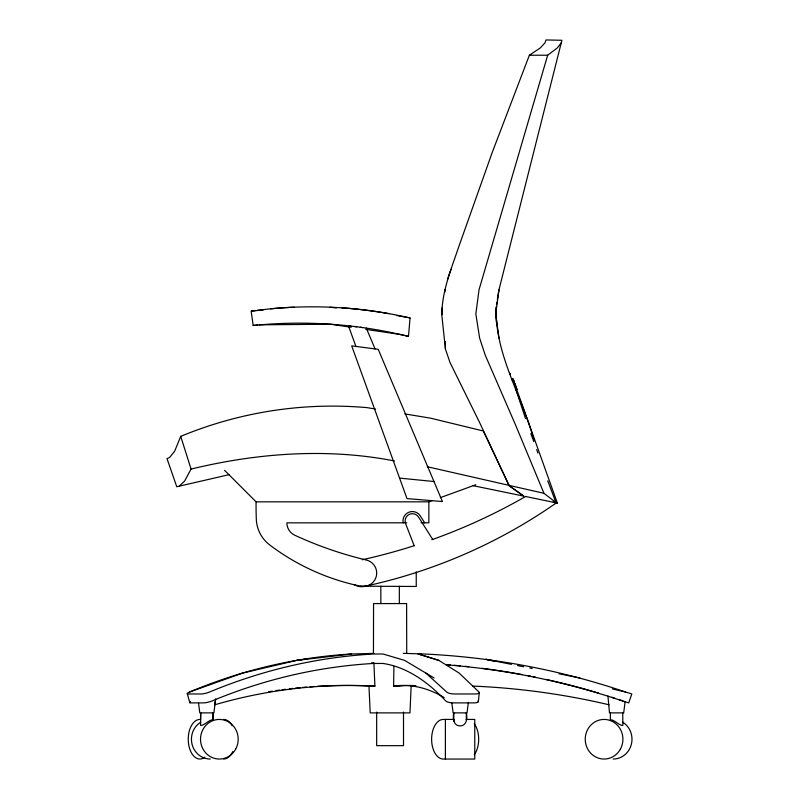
<?xml version="1.0" encoding="UTF-8"?>
<svg xmlns="http://www.w3.org/2000/svg" width="799" height="799" viewBox="0 0 799 799"><rect width="100%" height="100%" fill="white"/><g stroke="black" fill="none" stroke-linecap="round" stroke-linejoin="round"><path stroke-width="1.2" d="M213.093 719.879L213.093 712.888M373.443 653.462L373.562 603.575L406.611 603.575L406.721 653.462M466.376 712.888C467.535 718.051 466.826 725.812 460.084 725.951C453.343 725.812 452.624 718.051 453.782 712.888L453.822 719.879M466.306 719.679L466.346 712.888M444.194 697.597A726.95 224.639 -90 0 0 393.597 686.131L393.917 666.456M622.751 712.888L622.87 725.412C619.515 725.941 614.771 719.879 610.336 719.609L610.436 712.888M442.107 308.244A163.935 146.557 -90 0 0 441.777 314.696L442.107 308.244L441.777 314.696L445.423 349.013L450.067 362.646L479.31 421.922L509.183 485.742L523.754 496.119L473.208 485.692M496.219 306.996C494.451 353.907 522.077 396.014 533.912 440.029M405.522 335.68L408.489 336.399L410.037 317.992M510.171 373.572L510.112 374.112L510.012 373.123M478.341 701.712L479.28 692.793M215.091 701.492L214.731 704.798A726.95 588.114 -90 0 1 374.911 686.131L373.902 662.771A723.924 585.667 -90 0 0 371.475 662.87M215.67 698.845L213.892 712.878L199.77 712.878L198.581 703.31M468.354 702.461L467.025 712.878L453.133 712.878L451.844 703.11M441.967 310.392C443.095 288.419 451.555 268.094 458.486 247.54L492.204 152.509L529.377 55.221L540.304 47.94L544.958 42.876L546.027 39.95L561.897 40.28L498.956 289.827L495.74 313.947L498.956 338.077M496.509 304.609L496.918 302.142M497.328 299.685L498.956 289.827M561.248 42.876L557.322 47.92L547.675 55.221L479.01 289.827L475.844 313.997L479.62 338.077L485.253 355.185L515.405 424.629L543.969 493.313L556.334 502.841L553.248 502.211L555.575 502.691M453.802 721.497L454.112 720.498M375.55 409.048L366.991 407.63A392.459 387.555 -27.9 0 0 180.734 436.364L174.661 451.185L169.568 457.497L167.011 458.616L176.759 486.741L229.263 474.626M180.734 436.374L191.061 469.073L184.649 481.028L179.475 485.942M224.569 470.311L256.089 501.832L428.853 501.832L432.289 500.583M440.309 497.657L475.804 484.743M434.087 677.961L404.594 660.374L383.011 654.001L373.383 654.001A733.132 596.364 -90 0 0 209.488 692.044A6.292 1.258 -14.9 0 1 201.138 693.971L188.244 693.971A6.292 1.119 -15.8 0 1 189.513 692.044L242.516 673.098L296.709 660.374L304.649 659.245M212.993 712.888L213.093 719.609C208.659 719.879 203.915 725.941 200.559 725.412L200.679 712.888L200.609 719.679M191.061 469.073C257.418 452.983 327.23 447.77 394.556 460.973M251.435 311.091L263.171 309.982M255.92 310.481L251.166 311.121L253.163 325.473L257.847 325.023M257.558 310.272L270.611 308.813A436.564 435.495 -90 0 1 294.242 307.196A434.966 434.706 -90 0 1 318.022 306.866A434.446 434.446 0 0 1 341.732 307.835A434.946 434.696 -90 0 1 365.343 310.092A436.314 435.345 -90 0 1 388.823 313.637A438.521 436.364 90 0 1 398.871 315.565L409.348 317.832M296.709 660.374L351.61 654.001L373.982 653.372M253.163 325.473L260.264 324.813L330.476 324.224L351.2 327.25M259.505 324.883L270.611 324.044A459.515 458.386 -90 0 1 294.242 323.176A457.817 457.547 -90 0 1 318.022 323.535A457.268 457.268 0 0 1 341.732 325.133A457.797 457.527 90 0 1 365.343 327.96A459.215 458.197 90 0 1 388.823 332.014L404.464 335.43M529.377 55.221L547.675 55.221M406.761 522.816L286.871 522.846A13.663 13.663 0 0 0 294.811 535.25A383.35 383.35 0 0 0 366.032 559.959A13.393 13.393 0 0 1 376.419 575.799A13.393 13.393 0 0 1 360.579 586.186A226.956 226.956 0 0 1 269.712 544.948A33.828 33.828 0 0 1 256.319 519.29A343.041 343.041 0 0 1 256.089 501.832M421.083 522.816L428.853 522.816L428.853 501.832M374.911 686.131L371.205 686.131A726.95 588.114 -90 0 0 317.433 686.301M393.597 686.131L399.58 686.131A726.95 224.639 -90 0 1 415.3 685.712M453.962 719.43L443.265 719.43A19.805 11.645 -90 0 0 431.62 739.245A19.805 11.645 -90 0 0 443.265 759.05L474.766 759.05L474.766 719.43L466.197 719.43M446.232 664.828A723.684 723.664 90 0 1 622.541 700.963L628.713 702.89L631.819 693.971L625.657 692.044A733.132 733.112 -90 0 0 424.189 654.001L418.017 653.892L438.831 660.374L459.155 673.098L479.04 692.044A6.292 1.898 6.8 0 1 475.145 693.971L454.291 693.971A6.292 1.948 5.2 0 1 446.721 692.044L425.897 673.098M403.325 653.362L421.373 653.892M399.57 478.102L433.977 481.527M360.579 586.186L416.249 586.466L416.249 571.854M330.117 307.196L336.279 307.965M396.634 315.505L407.49 317.413M365.822 329.398L399.949 334.391L407.73 336.219M404.883 413.912L430.561 418.167L483.325 430.991L509.183 485.742L523.754 496.119M511.47 664.349L485.812 659.245L494.251 661.232M517.582 665.567L523.685 666.785M529.797 667.994L532.244 668.483M559.12 673.827L579.894 677.961M557.572 503.12L525.602 496.499A578.057 578.057 0 0 1 431.84 539.725M543.969 493.313L427.215 466.716M409.188 317.802L410.097 318.002M612.394 688.938L625.657 692.044M607.939 695.979L609.497 712.878L623.699 712.878L625.108 701.632L624.548 701.442M418.227 654.001L438.831 660.374M622.95 700.923L618.686 699.515M611.884 697.277L614.781 698.226M512.019 379.785L513.627 382.132M512.598 378.406L514.326 382.611L513.068 378.856M424.668 522.816L420.314 515.924A9.388 9.388 0 0 0 403.175 522.816M432.688 539.425L418.536 517.043A7.291 7.291 0 0 0 405.582 523.585L414.182 545.707M366.292 328.099L375.071 348.923M530.816 433.687L533.842 441.627M547.754 480.818L556.034 502.801M516.653 389.353L557.362 503.07M355.915 346.416L348.454 325.812A455.44 453.532 0 0 1 350.841 326.072M536.708 449.617L537.847 453.083M515.934 389.423L525.542 418.686M513.527 379.855L514.326 382.611M187.316 693.822L189.822 702.74M368.958 685.991L370.207 712.888L409.967 712.888L411.135 686.131A726.95 726.95 0 0 1 416.049 685.942M444.903 289.588L444.923 292.064M445.363 341.582L445.423 349.013M496.299 307.086L496.299 322.067M445.393 719.43L445.393 759.05M403.505 712.089L403.505 745.667L376.669 745.667L376.669 712.089M399.33 586.286L399.33 603.575M380.843 586.286L380.843 603.575M414.421 545.627A578.057 578.057 0 0 1 362.207 559.739M447.58 279.34A139.276 136.07 -81.2 0 1 451.065 269.343M474.266 723.724A19.805 11.645 -90 0 1 474.266 754.755M223.65 719.43A19.805 11.645 90 0 1 232.189 725.782M232.769 751.559A19.805 11.645 90 0 1 223.65 759.05M210.277 759.05A19.805 18.836 -90 0 1 192.08 744.368A19.805 18.836 -90 0 1 200.859 722.086M622.571 722.086A19.805 18.836 -90 0 1 631.35 744.368A19.805 18.836 -90 0 1 613.153 759.05M204.824 757.172A19.805 11.645 -90 0 1 188.514 743.549A19.805 11.645 -90 0 1 199.88 719.43M478.102 700.963A6.292 1.898 6.8 0 1 474.207 702.89L453.303 702.89A6.292 1.948 5.1 0 1 445.742 700.963A723.684 228.834 -90 0 0 383.011 663.46L373.383 663.46A723.684 588.683 -90 0 0 212.025 700.963A6.292 1.268 -14.8 0 1 203.675 702.89L190.751 702.89A6.292 1.109 -15.8 0 1 190.512 701.712M472.688 686.081A726.95 726.95 0 0 1 609.118 704.798M446.711 664.638A723.924 723.924 0 0 1 450.386 664.938M454.062 665.257A723.924 723.924 0 0 1 460.174 665.827M465.068 666.316A723.924 723.924 0 0 1 468.733 666.706M482.137 668.304A723.924 723.924 0 0 1 522.186 674.576M528.229 675.724A723.924 723.924 0 0 1 530.636 676.204M533.043 676.683A723.924 723.924 0 0 1 535.45 677.172M546.256 679.47A723.924 723.924 0 0 1 598.551 693.093M268.724 691.724A726.95 588.114 -90 0 1 272.359 691.145M276.005 690.586A726.95 588.114 -90 0 1 279.65 690.066M282.077 689.737A726.95 588.114 -90 0 1 285.732 689.257M289.378 688.808A726.95 588.114 -90 0 1 293.033 688.388M295.47 688.119A726.95 588.114 -90 0 1 300.354 687.629M302.791 687.4A726.95 588.114 -90 0 1 306.446 687.08M310.112 686.79A726.95 588.114 -90 0 1 313.767 686.531M189.513 692.044A733.132 589.842 -90 0 1 351.61 654.001M556.374 502.871A528.968 528.968 0 0 1 364.254 586.426A13.263 13.263 0 0 1 354.277 584.598M341.732 307.835A434.946 434.696 90 0 1 365.343 310.092A436.314 435.345 90 0 1 388.823 313.637M270.611 308.813A436.564 435.495 90 0 1 294.242 307.196M354.406 326.501A455.44 453.532 0 0 1 356.783 326.791M360.359 327.26A455.44 453.532 0 0 1 362.726 327.59M442.416 501.532L407.001 498.606L351.68 345.867L378.227 349.333L442.416 501.532M515.954 386.646L514.766 383.33L516.973 389.483L515.954 386.646M620.394 749.142A19.805 18.836 -90 0 0 604.074 719.43A19.805 18.836 -90 0 0 587.764 749.142A19.805 18.836 -90 0 0 620.394 749.142M235.665 749.142A19.805 18.836 -90 0 0 219.355 719.43A19.805 18.836 -90 0 0 203.036 749.142A19.805 18.836 -90 0 0 235.665 749.142"/></g></svg>
